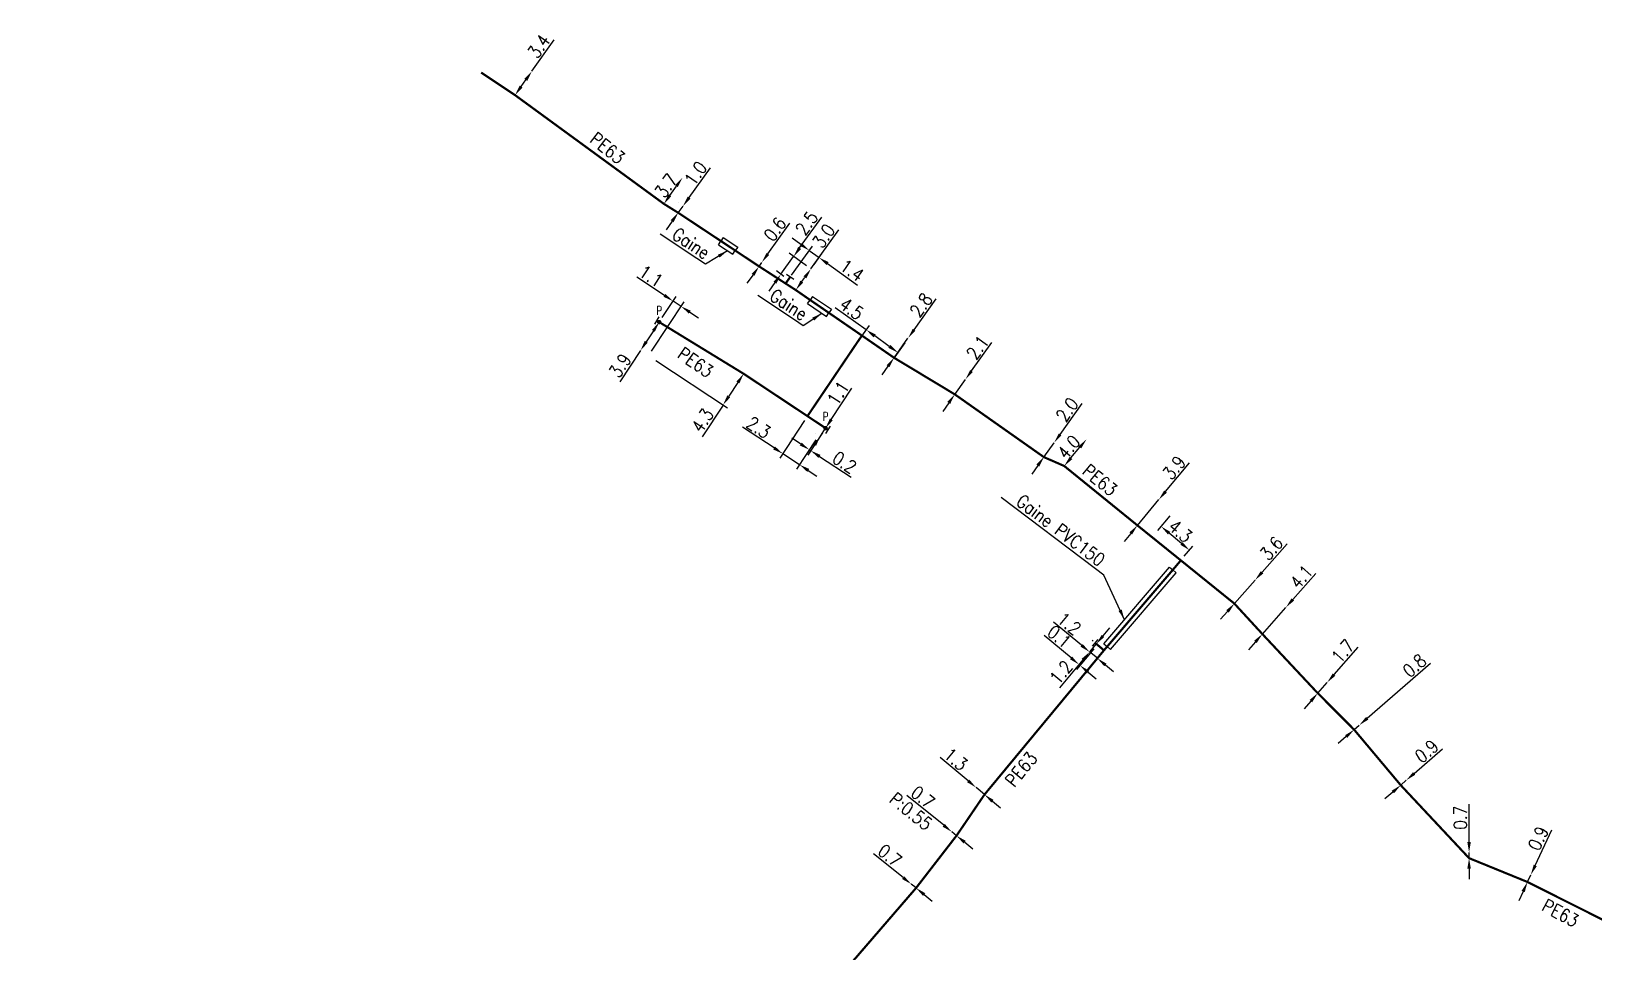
# Model space of a CAD drawing. Header units: millimetres. Extents: x 110000 to 110971, y 128118 to 129006.
# Drawn here: x 110134.2 to 110313.9, y 128898.9 to 129004.7 of the extents above; entities that cross this region are included whole.
import ezdxf
from ezdxf.enums import TextEntityAlignment as Align

# ---------------------------------------------------------------- set-up
doc = ezdxf.new("R2010")
doc.units = ezdxf.units.MM
doc.linetypes.add('L_100_PE', pattern=[14, 10, -1.5, 1, -1.5])
doc.layers.get('0').update_dxf_attribs({"linetype": 'CONTINUOUS'})
for name, color, linetype in [('L_140', 3, 'CONTINUOUS'), ('L_300', 7, 'CONTINUOUS'), ('L_340', 7, 'CONTINUOUS'), ('L_400', 7, 'CONTINUOUS')]:
    doc.layers.add(name, color=color, linetype=linetype)
doc.styles.add('G_ROMANS', font='ROMANS.SHX', dxfattribs={"width": 0.75})
doc.styles.get("Standard").update_dxf_attribs({"font": 'romans.shx', "width": 0.85})
doc.dimstyles.get("Standard").update_dxf_attribs({"dimtxt": 1.5, "dimasz": 1.2, "dimexe": 0.625, "dimexo": 0.625, "dimgap": 0.25, "dimtad": 1, "dimdec": 1, "dimzin": 0, "dimdsep": 46, "dimtxsty": 'Standard', "dimcen": -0.5, "dimadec": 0, "dimazin": 0, "dimtfac": 1, "dimtdec": 1, "dimtmove": 0, "dimatfit": 3, "dimfxl": 1, "dimtolj": 1, "dimtzin": 0, "dimarcsym": 0})

# ---------------------------------------------------------------- blocks, each defined once
blk = doc.blocks.new('*D45')
at = {"layer": 'L_140', "color": 0, "linetype": 'Continuous', "lineweight": -2, "transparency": 16777216}
for p, q in [((110191.75, 129000.14), (110194.31, 129003.76)), ((110190.51, 128998.38), (110191.06, 128999.16))]:
    blk.add_line(p, q, dxfattribs=at)
at = {"layer": 'L_140', "color": 0, "linetype": 'Continuous', "transparency": 16777216}
for points in [[(110190.9, 128999.27), (110191.23, 128999.04), (110191.75, 129000.14)], [(110190.35, 128998.5), (110190.68, 128998.27), (110189.82, 128997.4)]]:
    blk.add_solid(points, dxfattribs=at)
at = {"layer": 'L_140', "color": 0, "linetype": 'Continuous', "transparency": 16777216, "insert": (110192.56, 129003.02), "char_height": 1.5, "attachment_point": 5, "rotation": 54.796}
blk.add_mtext('\\A1;3.4', dxfattribs=at)
blk = doc.blocks.new('*D46')
at = {"layer": 'L_140', "color": 0, "linetype": 'Continuous', "lineweight": -2, "transparency": 16777216}
blk.add_line((110207.63, 128985.88), (110208.38, 128986.94), dxfattribs=at)
at = {"layer": 'L_140', "color": 0, "linetype": 'Continuous', "transparency": 16777216}
for points in [[(110208.21, 128987.06), (110208.54, 128986.83), (110209.07, 128987.92)], [(110207.46, 128986), (110207.79, 128985.77), (110206.94, 128984.9)]]:
    blk.add_solid(points, dxfattribs=at)
at = {"layer": 'L_140', "color": 0, "linetype": 'Continuous', "transparency": 16777216, "insert": (110207.19, 128986.99), "char_height": 1.5, "attachment_point": 5, "rotation": 54.7955}
blk.add_mtext('\\A1;3.7', dxfattribs=at)
blk = doc.blocks.new('*D47')
at = {"layer": 'L_140', "color": 0, "linetype": 'Continuous', "lineweight": -2, "transparency": 16777216}
for p, q in [((110209.84, 128985.62), (110212.28, 128989.03)), ((110208.63, 128985.01), (110208.63, 128985.01)), ((110207.88, 128982.9), (110207.19, 128981.93)), ((110208.08, 128984.24), (110208.08, 128984.24)), ((110208.58, 128983.88), (110209.14, 128984.65))]:
    blk.add_line(p, q, dxfattribs=at)
at = {"layer": 'L_140', "color": 0, "linetype": 'Continuous', "transparency": 16777216}
for points in [[(110209.68, 128985.74), (110210, 128985.51), (110209.14, 128984.65)], [(110207.72, 128983.02), (110208.05, 128982.79), (110208.58, 128983.88)]]:
    blk.add_solid(points, dxfattribs=at)
at = {"layer": 'L_140', "color": 0, "linetype": 'Continuous', "transparency": 16777216, "insert": (110210.6, 128988.4), "char_height": 1.5, "attachment_point": 5, "rotation": 54.3376}
blk.add_mtext('\\A1;1.0', dxfattribs=at)
blk = doc.blocks.new('*D48')
at = {"layer": 'L_140', "color": 0, "linetype": 'Continuous', "lineweight": -2, "transparency": 16777216}
for p, q in [((110218.9, 128979.14), (110221.44, 128982.7)), ((110217.88, 128977.72), (110218.2, 128978.17)), ((110217.19, 128976.74), (110216.49, 128975.77))]:
    blk.add_line(p, q, dxfattribs=at)
at = {"layer": 'L_140', "color": 0, "linetype": 'Continuous', "transparency": 16777216}
for points in [[(110217.02, 128976.86), (110217.35, 128976.63), (110217.88, 128977.72)], [(110218.74, 128979.26), (110219.06, 128979.03), (110218.2, 128978.17)]]:
    blk.add_solid(points, dxfattribs=at)
at = {"layer": 'L_140', "color": 0, "linetype": 'Continuous', "transparency": 16777216, "insert": (110219.71, 128981.99), "char_height": 1.5, "attachment_point": 5, "rotation": 54.4269}
blk.add_mtext('\\A1;0.6', dxfattribs=at)
blk = doc.blocks.new('*D49')
at = {"layer": 'L_140', "color": 0, "linetype": 'Continuous', "lineweight": -2, "transparency": 16777216}
for p, q in [((110223.85, 128977.43), (110227.06, 128981.91)), ((110222.81, 128975.96), (110223.16, 128976.45))]:
    blk.add_line(p, q, dxfattribs=at)
at = {"layer": 'L_140', "color": 0, "linetype": 'Continuous', "transparency": 16777216}
for points in [[(110222.64, 128976.08), (110222.97, 128975.85), (110222.11, 128974.99)], [(110222.99, 128976.57), (110223.32, 128976.34), (110223.85, 128977.43)]]:
    blk.add_solid(points, dxfattribs=at)
at = {"layer": 'L_140', "color": 0, "linetype": 'Continuous', "transparency": 16777216, "insert": (110225.32, 128981.2), "char_height": 1.5, "attachment_point": 5, "rotation": 54.4282}
blk.add_mtext('\\A1;3.0', dxfattribs=at)
blk = doc.blocks.new('*D50')
at = {"layer": 'L_340', "color": 0, "linetype": 'Continuous', "lineweight": -2, "transparency": 16777216}
for p, q in [((110221.62, 128976.72), (110224.01, 128980.05)), ((110222.67, 128980.24), (110221.7, 128980.94)), ((110223.65, 128979.55), (110224.79, 128978.73)), ((110224.22, 128977.94), (110225.15, 128979.24)), ((110225.76, 128978.03), (110229.22, 128975.56))]:
    blk.add_line(p, q, dxfattribs=at)
at = {"layer": 'L_340', "color": 0, "linetype": 'Continuous', "transparency": 16777216}
for points in [[(110222.79, 128980.41), (110222.56, 128980.08), (110223.65, 128979.55)], [(110225.88, 128978.2), (110225.65, 128977.87), (110224.79, 128978.73)]]:
    blk.add_solid(points, dxfattribs=at)
at = {"layer": 'L_340', "color": 0, "linetype": 'Continuous', "transparency": 16777216, "insert": (110228.56, 128977.26), "char_height": 1.5, "attachment_point": 5, "rotation": 324.4282}
blk.add_mtext('\\A1;1.4', dxfattribs=at)
blk = doc.blocks.new('*D51')
at = {"layer": 'L_340', "color": 0, "linetype": 'Continuous', "lineweight": -2, "transparency": 16777216}
for p, q in [((110222.55, 128979.83), (110225.1, 128983.39)), ((110220.4, 128976.82), (110221.86, 128978.86)), ((110223.35, 128977.79), (110221.35, 128979.22)), ((110219.7, 128975.85), (110219.01, 128974.87)), ((110220.75, 128976.57), (110219.89, 128977.19))]:
    blk.add_line(p, q, dxfattribs=at)
at = {"layer": 'L_340', "color": 0, "linetype": 'Continuous', "transparency": 16777216}
for points in [[(110222.39, 128979.95), (110222.72, 128979.72), (110221.86, 128978.86)], [(110219.54, 128975.96), (110219.87, 128975.73), (110220.4, 128976.82)]]:
    blk.add_solid(points, dxfattribs=at)
at = {"layer": 'L_340', "color": 0, "linetype": 'Continuous', "transparency": 16777216, "insert": (110223.36, 128982.68), "char_height": 1.5, "attachment_point": 5, "rotation": 54.4282}
blk.add_mtext('\\A1;2.5', dxfattribs=at)
blk = doc.blocks.new('L_340_07')
at = {"color": 0, "linetype": 'Continuous', "const_width": 0.25, "flags": 128}
blk.add_lwpolyline([(0, 0), (0.35, 0)], dxfattribs=at)
at = {"color": 0, "linetype": 'Continuous', "flags": 128}
blk.add_lwpolyline([(0.35, -0.5), (0.35, 0.5)], dxfattribs=at)
at = {"color": 0, "linetype": 'Continuous', "width": 0.75, "flags": 3}
for tag, p in [('DEF_LEG', (0.72, -3.47)), ('DEF_COUP', (0.72, -5.97)), ('DEF_TYPE', (0.72, -8.47))]:
    blk.add_attdef(tag, text='', height=1.2, dxfattribs=at).set_placement(p, align=Align.MIDDLE)
blk = doc.blocks.new('*D52')
at = {"layer": 'L_140', "color": 0, "linetype": 'Continuous', "lineweight": -2, "transparency": 16777216}
for p, q in [((110235.71, 128970.43), (110238.25, 128973.98)), ((110233.41, 128967.21), (110235.01, 128969.45)), ((110232.71, 128966.24), (110232.01, 128965.26))]:
    blk.add_line(p, q, dxfattribs=at)
at = {"layer": 'L_140', "color": 0, "linetype": 'Continuous', "transparency": 16777216}
for points in [[(110235.55, 128970.54), (110235.87, 128970.31), (110235.01, 128969.45)], [(110232.55, 128966.35), (110232.87, 128966.12), (110233.41, 128967.21)]]:
    blk.add_solid(points, dxfattribs=at)
at = {"layer": 'L_140', "color": 0, "linetype": 'Continuous', "transparency": 16777216, "insert": (110236.52, 128973.27), "char_height": 1.5, "attachment_point": 5, "rotation": 54.412}
blk.add_mtext('\\A1;2.8', dxfattribs=at)
blk = doc.blocks.new('*D53')
at = {"layer": 'L_140', "color": 0, "linetype": 'Continuous', "lineweight": -2, "transparency": 16777216}
for p, q in [((110242.32, 128965.69), (110244.65, 128968.95)), ((110240.4, 128963), (110241.62, 128964.71)), ((110239.7, 128962.03), (110239, 128961.05))]:
    blk.add_line(p, q, dxfattribs=at)
at = {"layer": 'L_140', "color": 0, "linetype": 'Continuous', "transparency": 16777216}
for points in [[(110242.15, 128965.8), (110242.48, 128965.57), (110241.62, 128964.71)], [(110239.54, 128962.14), (110239.86, 128961.91), (110240.4, 128963)]]:
    blk.add_solid(points, dxfattribs=at)
at = {"layer": 'L_140', "color": 0, "linetype": 'Continuous', "transparency": 16777216, "insert": (110243.02, 128968.39), "char_height": 1.5, "attachment_point": 5, "rotation": 54.412}
blk.add_mtext('\\A1;2.1', dxfattribs=at)
blk = doc.blocks.new('*D54')
at = {"layer": 'L_140', "color": 0, "linetype": 'Continuous', "lineweight": -2, "transparency": 16777216}
for p, q in [((110252.51, 128958.4), (110255.06, 128961.95)), ((110250.64, 128955.79), (110251.81, 128957.42)), ((110249.95, 128954.82), (110249.25, 128953.84))]:
    blk.add_line(p, q, dxfattribs=at)
at = {"layer": 'L_140', "color": 0, "linetype": 'Continuous', "transparency": 16777216}
for points in [[(110252.35, 128958.51), (110252.67, 128958.28), (110251.81, 128957.42)], [(110249.78, 128954.94), (110250.11, 128954.7), (110250.64, 128955.79)]]:
    blk.add_solid(points, dxfattribs=at)
at = {"layer": 'L_140', "color": 0, "linetype": 'Continuous', "transparency": 16777216, "insert": (110253.32, 128961.24), "char_height": 1.5, "attachment_point": 5, "rotation": 54.3639}
blk.add_mtext('\\A1;2.0', dxfattribs=at)
blk = doc.blocks.new('*D483')
at = {"layer": 'L_140', "color": 0, "linetype": 'Continuous', "lineweight": -2, "transparency": 16777216}
for p, q in [((110241.93, 128918.57), (110238.72, 128921.26)), ((110243.81, 128917), (110242.85, 128917.8)), ((110244.73, 128916.23), (110245.65, 128915.46))]:
    blk.add_line(p, q, dxfattribs=at)
at = {"layer": 'L_140', "color": 0, "linetype": 'Continuous', "transparency": 16777216}
for points in [[(110242.06, 128918.72), (110241.81, 128918.42), (110242.85, 128917.8)], [(110244.86, 128916.38), (110244.6, 128916.08), (110243.81, 128917)]]:
    blk.add_solid(points, dxfattribs=at)
at = {"layer": 'L_140', "color": 0, "linetype": 'Continuous', "transparency": 16777216, "insert": (110240.51, 128921.07), "char_height": 1.5, "attachment_point": 5, "rotation": 320.0804}
blk.add_mtext('\\A1;1.3', dxfattribs=at)
blk = doc.blocks.new('*D484')
at = {"layer": 'L_140', "color": 0, "linetype": 'Continuous', "lineweight": -2, "transparency": 16777216}
for p, q in [((110254.98, 128934.16), (110251.75, 128936.83)), ((110256.79, 128932.66), (110255.9, 128933.39)), ((110257.71, 128931.9), (110258.64, 128931.13))]:
    blk.add_line(p, q, dxfattribs=at)
at = {"layer": 'L_140', "color": 0, "linetype": 'Continuous', "transparency": 16777216}
for points in [[(110255.1, 128934.31), (110254.85, 128934), (110255.9, 128933.39)], [(110257.84, 128932.05), (110257.59, 128931.74), (110256.79, 128932.66)]]:
    blk.add_solid(points, dxfattribs=at)
at = {"layer": 'L_140', "color": 0, "linetype": 'Continuous', "transparency": 16777216, "insert": (110253.54, 128936.65), "char_height": 1.5, "attachment_point": 5, "rotation": 320.4408}
blk.add_mtext('\\A1;1.2', dxfattribs=at)
blk = doc.blocks.new('*D485')
at = {"layer": 'L_340', "color": 0, "linetype": 'Continuous', "lineweight": -2, "transparency": 16777216}
for p, q in [((110257.44, 128935.24), (110258.21, 128936.16)), ((110256.31, 128934.62), (110256.19, 128934.72)), ((110256.67, 128934.31), (110255.9, 128933.39)), ((110255.13, 128932.47), (110252.44, 128929.26))]:
    blk.add_line(p, q, dxfattribs=at)
at = {"layer": 'L_340', "color": 0, "linetype": 'Continuous', "transparency": 16777216}
for points in [[(110257.29, 128935.36), (110257.59, 128935.11), (110256.67, 128934.31)], [(110254.98, 128932.6), (110255.28, 128932.35), (110255.9, 128933.39)]]:
    blk.add_solid(points, dxfattribs=at)
at = {"layer": 'L_340', "color": 0, "linetype": 'Continuous', "transparency": 16777216, "insert": (110252.63, 128931.05), "char_height": 1.5, "attachment_point": 5, "rotation": 50.0808}
blk.add_mtext('\\A1;1.2', dxfattribs=at)
blk = doc.blocks.new('*D486')
at = {"layer": 'L_140', "color": 0, "linetype": 'Continuous', "lineweight": -2, "transparency": 16777216}
for p, q in [((110265.13, 128949.03), (110263.72, 128947.34)), ((110266.46, 128945.86), (110265.04, 128947.05)), ((110266.79, 128944.4), (110267.78, 128945.57))]:
    blk.add_line(p, q, dxfattribs=at)
at = {"layer": 'L_140', "color": 0, "linetype": 'Continuous', "transparency": 16777216}
for points in [[(110265.17, 128947.2), (110264.91, 128946.9), (110264.12, 128947.82)], [(110266.59, 128946.02), (110266.33, 128945.71), (110267.38, 128945.1)]]:
    blk.add_solid(points, dxfattribs=at)
at = {"layer": 'L_140', "color": 0, "linetype": 'Continuous', "transparency": 16777216, "insert": (110266.33, 128947.27), "char_height": 1.5, "attachment_point": 5, "rotation": 320.1062}
blk.add_mtext('\\A1;4.3', dxfattribs=at)
blk = doc.blocks.new('*D5')
at = {"layer": 'L_140', "color": 0, "linetype": 'Continuous', "lineweight": -2}
for p, q in [((110264.63, 128951.83), (110267.38, 128955.14)), ((110261.4, 128947.94), (110263.86, 128950.9)), ((110260.63, 128947.02), (110259.86, 128946.1))]:
    blk.add_line(p, q, dxfattribs=at)
at = {"layer": 'L_140', "color": 0, "linetype": 'Continuous'}
for points in [[(110264.47, 128951.95), (110264.78, 128951.7), (110263.86, 128950.9)], [(110260.48, 128947.15), (110260.78, 128946.89), (110261.4, 128947.94)]]:
    blk.add_solid(points, dxfattribs=at)
at = {"layer": 'L_140', "color": 0, "linetype": 'Continuous', "insert": (110265.62, 128954.58), "char_height": 1.5, "attachment_point": 5, "rotation": 50.2546}
blk.add_mtext('\\A1;3.9', dxfattribs=at)
blk = doc.blocks.new('*D6')
at = {"layer": 'L_140', "color": 0, "linetype": 'Continuous', "lineweight": -2, "transparency": 16777216}
blk.add_line((110253.75, 128955.69), (110254.78, 128956.92), dxfattribs=at)
at = {"layer": 'L_140', "color": 0, "linetype": 'Continuous', "transparency": 16777216}
for points in [[(110254.62, 128957.04), (110254.93, 128956.79), (110255.55, 128957.84)], [(110253.6, 128955.82), (110253.91, 128955.56), (110252.98, 128954.77)]]:
    blk.add_solid(points, dxfattribs=at)
at = {"layer": 'L_140', "color": 0, "linetype": 'Continuous', "transparency": 16777216, "insert": (110253.5, 128956.94), "char_height": 1.5, "attachment_point": 5, "rotation": 50.145}
blk.add_mtext('\\A1;4.0', dxfattribs=at)
blk = doc.blocks.new('*D7')
at = {"layer": 'L_140', "color": 0, "linetype": 'Continuous', "lineweight": -2}
for p, q in [((110275.73, 128942.55), (110278.62, 128945.83)), ((110272.55, 128938.95), (110274.93, 128941.65)), ((110271.76, 128938.06), (110270.96, 128937.16))]:
    blk.add_line(p, q, dxfattribs=at)
at = {"layer": 'L_140', "color": 0, "linetype": 'Continuous'}
for points in [[(110275.58, 128942.68), (110275.88, 128942.42), (110274.93, 128941.65)], [(110271.61, 128938.19), (110271.91, 128937.92), (110272.55, 128938.95)]]:
    blk.add_solid(points, dxfattribs=at)
at = {"layer": 'L_140', "color": 0, "linetype": 'Continuous', "insert": (110276.82, 128945.3), "char_height": 1.5, "attachment_point": 5, "rotation": 48.5375}
blk.add_mtext('\\A1;3.6', dxfattribs=at)
blk = doc.blocks.new('*D8')
at = {"layer": 'L_140', "color": 0, "linetype": 'Continuous', "lineweight": -2}
for p, q in [((110279.27, 128939.42), (110281.93, 128942.42)), ((110275.77, 128935.45), (110278.48, 128938.52)), ((110274.97, 128934.55), (110274.18, 128933.65))]:
    blk.add_line(p, q, dxfattribs=at)
at = {"layer": 'L_140', "color": 0, "linetype": 'Continuous'}
for points in [[(110279.12, 128939.55), (110279.42, 128939.29), (110278.48, 128938.52)], [(110274.82, 128934.68), (110275.12, 128934.42), (110275.77, 128935.45)]]:
    blk.add_solid(points, dxfattribs=at)
at = {"layer": 'L_140', "color": 0, "linetype": 'Continuous', "insert": (110280.25, 128942.03), "char_height": 1.5, "attachment_point": 5, "rotation": 48.5379}
blk.add_mtext('\\A1;4.1', dxfattribs=at)
blk = doc.blocks.new('*D9')
at = {"layer": 'L_140', "color": 0, "linetype": 'Continuous', "lineweight": -2, "transparency": 16777216}
for p, q in [((110284.02, 128930.79), (110286.77, 128933.94)), ((110282.14, 128928.65), (110283.23, 128929.89)), ((110281.35, 128927.74), (110280.56, 128926.84))]:
    blk.add_line(p, q, dxfattribs=at)
at = {"layer": 'L_140', "color": 0, "linetype": 'Continuous', "transparency": 16777216}
for points in [[(110283.86, 128930.92), (110284.17, 128930.66), (110283.23, 128929.89)], [(110281.2, 128927.88), (110281.5, 128927.61), (110282.14, 128928.65)]]:
    blk.add_solid(points, dxfattribs=at)
at = {"layer": 'L_140', "color": 0, "linetype": 'Continuous', "transparency": 16777216, "insert": (110285.04, 128933.48), "char_height": 1.5, "attachment_point": 5, "rotation": 48.807}
blk.add_mtext('\\A1;1.7', dxfattribs=at)
blk = doc.blocks.new('*D10')
at = {"layer": 'L_140', "color": 0, "linetype": 'Continuous', "lineweight": -2, "transparency": 16777216}
for p, q in [((110239.12, 128913.47), (110234.86, 128916.89)), ((110240.59, 128912.27), (110240.05, 128912.71)), ((110241.53, 128911.52), (110242.46, 128910.77))]:
    blk.add_line(p, q, dxfattribs=at)
at = {"layer": 'L_140', "color": 0, "linetype": 'Continuous', "transparency": 16777216}
for points in [[(110239.24, 128913.62), (110238.99, 128913.31), (110240.05, 128912.71)], [(110241.65, 128911.68), (110241.4, 128911.37), (110240.59, 128912.27)]]:
    blk.add_solid(points, dxfattribs=at)
at = {"layer": 'L_140', "color": 0, "linetype": 'Continuous', "transparency": 16777216, "insert": (110236.72, 128916.68), "char_height": 1.5, "attachment_point": 5, "rotation": 321.1421}
blk.add_mtext('\\A1;0.7', dxfattribs=at)
blk = doc.blocks.new('*D11')
at = {"layer": 'L_140', "color": 0, "linetype": 'Continuous', "lineweight": -2, "transparency": 16777216}
for p, q in [((110234.46, 128907.45), (110231.05, 128910.19)), ((110235.94, 128906.26), (110235.39, 128906.7)), ((110236.87, 128905.5), (110237.8, 128904.75))]:
    blk.add_line(p, q, dxfattribs=at)
at = {"layer": 'L_140', "color": 0, "linetype": 'Continuous', "transparency": 16777216}
for points in [[(110234.58, 128907.6), (110234.33, 128907.29), (110235.39, 128906.7)], [(110237, 128905.66), (110236.74, 128905.35), (110235.94, 128906.26)]]:
    blk.add_solid(points, dxfattribs=at)
at = {"layer": 'L_140', "color": 0, "linetype": 'Continuous', "transparency": 16777216, "insert": (110232.92, 128909.98), "char_height": 1.5, "attachment_point": 5, "rotation": 321.1198}
blk.add_mtext('\\A1;0.7', dxfattribs=at)
blk = doc.blocks.new('*D166')
at = {"layer": 'L_340', "color": 0, "linetype": 'Continuous', "lineweight": -2, "transparency": 16777216}
for p, q in [((110253.76, 128932.71), (110250.69, 128935.28)), ((110255.5, 128932.92), (110254.28, 128931.46)), ((110256.39, 128933.74), (110254.4, 128931.37)), ((110254.8, 128931.84), (110254.68, 128931.94)), ((110255.72, 128931.07), (110256.64, 128930.3))]:
    blk.add_line(p, q, dxfattribs=at)
at = {"layer": 'L_340', "color": 0, "linetype": 'Continuous', "transparency": 16777216}
for points in [[(110253.89, 128932.86), (110253.64, 128932.56), (110254.68, 128931.94)], [(110255.85, 128931.23), (110255.59, 128930.92), (110254.8, 128931.84)]]:
    blk.add_solid(points, dxfattribs=at)
at = {"layer": 'L_340', "color": 0, "linetype": 'Continuous', "transparency": 16777216, "insert": (110252.41, 128935.15), "char_height": 1.5, "attachment_point": 5, "rotation": 320.0808}
blk.add_mtext('\\A1;0.1', dxfattribs=at)
blk = doc.blocks.new('*D267')
at = {"layer": 'L_140', "color": 0, "linetype": 'Continuous', "lineweight": -2, "transparency": 16777216}
for p, q in [((110307.15, 128908.85), (110309.05, 128912.96)), ((110306.26, 128906.95), (110306.64, 128907.76)), ((110305.76, 128905.86), (110305.25, 128904.77))]:
    blk.add_line(p, q, dxfattribs=at)
at = {"layer": 'L_140', "color": 0, "linetype": 'Continuous', "transparency": 16777216}
for points in [[(110306.97, 128908.93), (110307.33, 128908.77), (110306.64, 128907.76)], [(110305.58, 128905.94), (110305.94, 128905.77), (110306.26, 128906.95)]]:
    blk.add_solid(points, dxfattribs=at)
at = {"layer": 'L_140', "color": 0, "linetype": 'Continuous', "transparency": 16777216, "insert": (110307.49, 128911.97), "char_height": 1.5, "attachment_point": 5, "rotation": 65.0963}
blk.add_mtext('\\A1;0.9', dxfattribs=at)
blk = doc.blocks.new('*D268')
at = {"layer": 'L_140', "color": 0, "linetype": 'Continuous', "lineweight": -2, "transparency": 16777216}
for p, q in [((110299.54, 128911.54), (110299.54, 128915.91)), ((110299.54, 128909.69), (110299.54, 128910.34)), ((110299.54, 128908.49), (110299.54, 128907.29))]:
    blk.add_line(p, q, dxfattribs=at)
at = {"layer": 'L_140', "color": 0, "linetype": 'Continuous', "transparency": 16777216}
for points in [[(110299.34, 128911.54), (110299.74, 128911.54), (110299.54, 128910.34)], [(110299.34, 128908.49), (110299.74, 128908.49), (110299.54, 128909.69)]]:
    blk.add_solid(points, dxfattribs=at)
at = {"layer": 'L_140', "color": 0, "linetype": 'Continuous', "transparency": 16777216, "insert": (110298.54, 128914.33), "char_height": 1.5, "attachment_point": 5, "rotation": 90}
blk.add_mtext('\\A1;0.7', dxfattribs=at)
blk = doc.blocks.new('*D269')
at = {"layer": 'L_140', "color": 0, "linetype": 'Continuous', "lineweight": -2, "transparency": 16777216}
for p, q in [((110293.23, 128919.43), (110296.48, 128922.26)), ((110291.68, 128918.08), (110292.32, 128918.64)), ((110290.77, 128917.29), (110289.87, 128916.51))]:
    blk.add_line(p, q, dxfattribs=at)
at = {"layer": 'L_140', "color": 0, "linetype": 'Continuous', "transparency": 16777216}
for points in [[(110293.1, 128919.58), (110293.36, 128919.28), (110292.32, 128918.64)], [(110290.64, 128917.44), (110290.91, 128917.14), (110291.68, 128918.08)]]:
    blk.add_solid(points, dxfattribs=at)
at = {"layer": 'L_140', "color": 0, "linetype": 'Continuous', "transparency": 16777216, "insert": (110294.65, 128921.99), "char_height": 1.5, "attachment_point": 5, "rotation": 41.0155}
blk.add_mtext('\\A1;0.9', dxfattribs=at)
blk = doc.blocks.new('*D270')
at = {"layer": 'L_140', "color": 0, "linetype": 'Continuous', "lineweight": -2, "transparency": 16777216}
for p, q in [((110287.82, 128925.77), (110295.11, 128932.11)), ((110285.41, 128923.67), (110284.5, 128922.88)), ((110286.32, 128924.46), (110286.92, 128924.98))]:
    blk.add_line(p, q, dxfattribs=at)
at = {"layer": 'L_140', "color": 0, "linetype": 'Continuous', "transparency": 16777216}
for points in [[(110287.69, 128925.92), (110287.96, 128925.62), (110286.92, 128924.98)], [(110285.28, 128923.82), (110285.54, 128923.52), (110286.32, 128924.46)]]:
    blk.add_solid(points, dxfattribs=at)
at = {"layer": 'L_140', "color": 0, "linetype": 'Continuous', "transparency": 16777216, "insert": (110293.26, 128931.82), "char_height": 1.5, "attachment_point": 5, "rotation": 41.0155}
blk.add_mtext('\\A1;0.8', dxfattribs=at)
blk = doc.blocks.new('*D286')
at = {"layer": 'L_140', "color": 0, "linetype": 'Continuous', "lineweight": -2, "transparency": 16777216}
for p, q in [((110230.21, 128970.42), (110226.65, 128972.96)), ((110229.4, 128969.29), (110230.57, 128970.92)), ((110232.86, 128968.51), (110231.18, 128969.72)), ((110234.65, 128968.94), (110233.48, 128967.31))]:
    blk.add_line(p, q, dxfattribs=at)
at = {"layer": 'L_140', "color": 0, "linetype": 'Continuous', "transparency": 16777216}
for points in [[(110231.3, 128969.88), (110231.06, 128969.55), (110230.21, 128970.42)], [(110232.98, 128968.68), (110232.75, 128968.35), (110233.84, 128967.82)]]:
    blk.add_solid(points, dxfattribs=at)
at = {"layer": 'L_140', "color": 0, "linetype": 'Continuous', "transparency": 16777216, "insert": (110228.52, 128972.85), "char_height": 1.5, "attachment_point": 5, "rotation": 324.4279}
blk.add_mtext('\\A1;4.5', dxfattribs=at)
blk = doc.blocks.new('*D287')
at = {"layer": 'L_300', "color": 0, "linetype": 'Continuous', "lineweight": -2, "transparency": 16777216}
for p, q in [((110207, 128974.38), (110203.81, 128976.49)), ((110206.74, 128971.83), (110208.34, 128974.24)), ((110205.51, 128967.97), (110209.26, 128973.64)), ((110208.91, 128973.12), (110208, 128973.72)), ((110209.92, 128972.45), (110210.92, 128971.79))]:
    blk.add_line(p, q, dxfattribs=at)
at = {"layer": 'L_300', "color": 0, "linetype": 'Continuous', "transparency": 16777216}
for points in [[(110207.11, 128974.55), (110206.89, 128974.22), (110208, 128973.72)], [(110210.03, 128972.62), (110209.81, 128972.29), (110208.91, 128973.12)]]:
    blk.add_solid(points, dxfattribs=at)
at = {"layer": 'L_300', "color": 0, "linetype": 'Continuous', "transparency": 16777216, "insert": (110205.45, 128976.6), "char_height": 1.5, "attachment_point": 5, "rotation": 326.5303}
blk.add_mtext('\\A1;1.1', dxfattribs=at)
blk = doc.blocks.new('*D288')
at = {"layer": 'L_300', "color": 0, "linetype": 'Continuous', "lineweight": -2, "transparency": 16777216}
for p, q in [((110205.74, 128970.31), (110204.91, 128969.05)), ((110204.25, 128968.05), (110201.87, 128964.46))]:
    blk.add_line(p, q, dxfattribs=at)
at = {"layer": 'L_300', "color": 0, "linetype": 'Continuous', "transparency": 16777216}
for points in [[(110205.57, 128970.42), (110205.9, 128970.2), (110206.4, 128971.31)], [(110204.74, 128969.16), (110205.08, 128968.94), (110204.25, 128968.05)]]:
    blk.add_solid(points, dxfattribs=at)
at = {"layer": 'L_300', "color": 0, "linetype": 'Continuous', "transparency": 16777216, "insert": (110201.9, 128966.31), "char_height": 1.5, "attachment_point": 5, "rotation": 56.5303}
blk.add_mtext('\\A1;3.9', dxfattribs=at)
blk = doc.blocks.new('*D289')
at = {"layer": 'L_140', "color": 0, "linetype": 'Continuous', "lineweight": -2, "transparency": 16777216}
for p, q in [((110206, 128966.89), (110214.26, 128961.44)), ((110215.45, 128964.37), (110214.4, 128962.78)), ((110213.74, 128961.78), (110211.33, 128958.13))]:
    blk.add_line(p, q, dxfattribs=at)
at = {"layer": 'L_140', "color": 0, "linetype": 'Continuous', "transparency": 16777216}
for points in [[(110215.28, 128964.48), (110215.61, 128964.26), (110216.11, 128965.37)], [(110214.23, 128962.89), (110214.57, 128962.67), (110213.74, 128961.78)]]:
    blk.add_solid(points, dxfattribs=at)
at = {"layer": 'L_140', "color": 0, "linetype": 'Continuous', "transparency": 16777216, "insert": (110211.37, 128960.01), "char_height": 1.5, "attachment_point": 5, "rotation": 56.5303}
blk.add_mtext('\\A1;4.3', dxfattribs=at)
blk = doc.blocks.new('*D290')
at = {"layer": 'L_300', "color": 0, "linetype": 'Continuous', "lineweight": -2, "transparency": 16777216}
for p, q in [((110222.66, 128957.3), (110221.66, 128957.95)), ((110224.42, 128957.79), (110223.32, 128956.12)), ((110225.19, 128958.6), (110223.49, 128956.01)), ((110223.67, 128956.64), (110223.83, 128956.53)), ((110224.84, 128955.87), (110228.49, 128953.47))]:
    blk.add_line(p, q, dxfattribs=at)
at = {"layer": 'L_300', "color": 0, "linetype": 'Continuous', "transparency": 16777216}
for points in [[(110222.77, 128957.46), (110222.55, 128957.13), (110223.67, 128956.64)], [(110224.95, 128956.04), (110224.73, 128955.7), (110223.83, 128956.53)]]:
    blk.add_solid(points, dxfattribs=at)
at = {"layer": 'L_300', "color": 0, "linetype": 'Continuous', "transparency": 16777216, "insert": (110227.71, 128955.18), "char_height": 1.5, "attachment_point": 5, "rotation": 326.7186}
blk.add_mtext('\\A1;0.2', dxfattribs=at)
blk = doc.blocks.new('*D291')
at = {"layer": 'L_300', "color": 0, "linetype": 'Continuous', "lineweight": -2, "transparency": 16777216}
for p, q in [((110226.19, 128960.12), (110228.54, 128963.7)), ((110224.41, 128958.54), (110224.41, 128958.54)), ((110224.93, 128958.2), (110225.53, 128959.12)), ((110225.01, 128959.46), (110225.01, 128959.46)), ((110224.27, 128957.19), (110223.61, 128956.19))]:
    blk.add_line(p, q, dxfattribs=at)
at = {"layer": 'L_300', "color": 0, "linetype": 'Continuous', "transparency": 16777216}
for points in [[(110226.03, 128960.23), (110226.36, 128960.01), (110225.53, 128959.12)], [(110224.1, 128957.3), (110224.44, 128957.09), (110224.93, 128958.2)]]:
    blk.add_solid(points, dxfattribs=at)
at = {"layer": 'L_300', "color": 0, "linetype": 'Continuous', "transparency": 16777216, "insert": (110226.99, 128963.15), "char_height": 1.5, "attachment_point": 5, "rotation": 56.7186}
blk.add_mtext('\\A1;1.1', dxfattribs=at)
blk = doc.blocks.new('*D292')
at = {"layer": 'L_140', "color": 0, "linetype": 'Continuous', "lineweight": -2, "transparency": 16777216}
for p, q in [((110223.11, 128959.98), (110220.27, 128955.66)), ((110219.61, 128956.84), (110215.96, 128959.24)), ((110224.42, 128957.79), (110222.2, 128954.4)), ((110222.54, 128954.92), (110220.62, 128956.18)), ((110223.54, 128954.26), (110224.54, 128953.6))]:
    blk.add_line(p, q, dxfattribs=at)
at = {"layer": 'L_140', "color": 0, "linetype": 'Continuous', "transparency": 16777216}
for points in [[(110219.72, 128957.01), (110219.5, 128956.67), (110220.62, 128956.18)], [(110223.65, 128954.43), (110223.43, 128954.09), (110222.54, 128954.92)]]:
    blk.add_solid(points, dxfattribs=at)
at = {"layer": 'L_140', "color": 0, "linetype": 'Continuous', "transparency": 16777216, "insert": (110217.83, 128959.2), "char_height": 1.5, "attachment_point": 5, "rotation": 326.7186}
blk.add_mtext('\\A1;2.3', dxfattribs=at)
blk = doc.blocks.new('L_300_12')
at = {"color": 0, "linetype": 'Continuous', "const_width": 0.248, "flags": 128}
blk.add_lwpolyline([(-0.13, 0, 1), (0.13, 0, 1)], format="xyb", close=True, dxfattribs=at)
at = {"linetype": 'Continuous', "style": 'G_ROMANS', "width": 0.75}
blk.add_attdef('P', text='', height=1, dxfattribs=at).set_placement((0, 1.33), align=Align.MIDDLE_CENTER)
at = {"color": 0, "linetype": 'Continuous', "width": 0.75, "flags": 3}
for tag, p in [('DEF_LEG', (0, -5)), ('DEF_COUP', (0, -7.5)), ('DEF_TYPE', (0, -10))]:
    blk.add_attdef(tag, text='', height=1.2, dxfattribs=at).set_placement(p, align=Align.MIDDLE)

msp = doc.modelspace()

# ---------------------------------------------------------------- linework, layer by layer
at = {"layer": 'L_140', "linetype": 'L_100_PE', "flags": 128}
msp.add_lwpolyline([(110185.92, 129000, 0.25, 0.25, 0), (110189.82, 128997.4, 0.25, 0.25, 0), (110206.94, 128984.9, 0.25, 0.25, 0), (110208.58, 128983.88, 0.25, 0.25, 0), (110213.49, 128980.63, 0.25, 0.25, 0), (110215.15, 128979.53, 0.25, 0.25, 0), (110217.88, 128977.72, 0.25, 0.25, 0), (110220.93, 128975.75, 0.25, 0.25, 0), (110222.11, 128974.99, 0.25, 0.25, 0), (110223.76, 128973.85, 0.25, 0.25, 0), (110225.92, 128972.37, 0.25, 0.25, 0), (110229.73, 128969.75, 0.25, 0.25, 0), (110233.41, 128967.21, 0.25, 0.25, 0), (110240.4, 128963, 0.25, 0.25, 0), (110250.64, 128955.79, 0.25, 0.25, 0), (110252.98, 128954.77, 0.25, 0.25, 0), (110261.4, 128947.94, 0.25, 0.25, 0), (110266.39, 128943.92, 0.25, 0.25, 0), (110272.55, 128938.95, 0.25, 0.25, 0), (110275.77, 128935.45, 0.25, 0.25, 0), (110282.14, 128928.65, 0.25, 0.25, 0), (110286.32, 128924.46, 0.25, 0.25, 0), (110286.32, 128924.46, 0.25, 0.25, 0), (110291.68, 128918.08, 0.25, 0.25, 0), (110299.54, 128909.69, 0.25, 0.25, 0), (110306.26, 128906.95, 0.25, 0.25, 0), (110322.08, 128899.01, 0.25, 0.25, 0), (110337.2, 128891.88, 0.25, 0.25, 0), (110349.58, 128886.08, 0.25, 0.25, 0), (110360.38, 128881.11, 0.25, 0.25, 0), (110380.08, 128872.08, 0.25, 0.25, 0), (110394.46, 128865.61, 0.25, 0.25, 0), (110402.37, 128862.25, 0.25, 0.25, 0), (110419.69, 128855.18, 0.25, 0.25, 0), (110443.79, 128847.81, 0.25, 0.25, 0), (110444.9, 128847.43, 0, 0, 0)], format="xyseb", dxfattribs=at)
at = {"layer": 'L_140', "linetype": 'L_100_PE', "const_width": 0.25, "flags": 128}
for points in [[(110221.26, 128976.21), (110220.93, 128975.75)], [(110225.53, 128959.12), (110216.11, 128965.37), (110206.4, 128971.31)], [(110223.45, 128960.5), (110229.04, 128968.78), (110229.71, 128969.76)], [(110134.3, 128753.44), (110143.84, 128769.88), (110146.32, 128774.33), (110151.75, 128784.06), (110160.45, 128800.04), (110169.53, 128816.65), (110173.59, 128824.09), (110176.47, 128826.38), (110185.57, 128842.2), (110185.6, 128845.8), (110186.98, 128847.9), (110191.99, 128854.97), (110199.5, 128864.89), (110205.62, 128872.18), (110211.64, 128879.36), (110216.32, 128883.24), (110221.97, 128890.08), (110235.94, 128906.26), (110240.59, 128912.27), (110243.81, 128917), (110256.79, 128932.66), (110257.55, 128933.58), (110257.55, 128933.58), (110257.92, 128934.01), (110265.46, 128942.82), (110266.39, 128943.92)], [(110257.55, 128933.58), (110256.79, 128934.22)]]:
    msp.add_lwpolyline(points, dxfattribs=at)
at = {"layer": 'L_400', "color": 7, "linetype": 'CONTINUOUS', "ltscale": 0.5}
for p, q in [((110213.22, 128980.21), (110213.49, 128980.63)), ((110213.22, 128980.21), (110214.88, 128979.11)), ((110213.77, 128981.04), (110213.49, 128980.63)), ((110213.77, 128981.04), (110215.43, 128979.94)), ((110214.88, 128979.11), (110215.15, 128979.53)), ((110215.43, 128979.94), (110215.15, 128979.53)), ((110224.04, 128974.27), (110223.76, 128973.85)), ((110224.04, 128974.27), (110226.2, 128972.78)), ((110223.47, 128973.44), (110223.76, 128973.85)), ((110223.47, 128973.44), (110225.63, 128971.96)), ((110225.63, 128971.96), (110225.92, 128972.37)), ((110226.2, 128972.78), (110225.92, 128972.37))]:
    msp.add_line(p, q, dxfattribs=at)
at = {"layer": 'L_400', "color": 7, "linetype": 'CONTINUOUS'}
for p, q in [((110257.54, 128934.33), (110265.08, 128943.15)), ((110258.3, 128933.68), (110265.84, 128942.5)), ((110265.08, 128943.15), (110265.46, 128942.82)), ((110265.84, 128942.5), (110265.46, 128942.82)), ((110257.54, 128934.33), (110257.92, 128934.01)), ((110258.3, 128933.68), (110257.92, 128934.01))]:
    msp.add_line(p, q, dxfattribs=at)

# ---------------------------------------------------------------- block references
at = {"layer": 'L_300'}
for p in [(110206.4, 128971.31), (110225.53, 128959.12)]:
    msp.add_blockref('L_300_12', p, dxfattribs=at).add_auto_attribs({'P': 'P'})
at = {"layer": 'L_340'}
for p, rotation in [((110221.26, 128976.21), 54.42821678701571), ((110206.4, 128971.31), 148.5442597857713), ((110225.53, 128959.12), 326.45242370045), ((110256.79, 128934.22), 140.0808119569538)]:
    msp.add_blockref('L_340_07', p, dxfattribs=dict(at, rotation=rotation))

# ---------------------------------------------------------------- texts
at = {"layer": 'L_140', "linetype": 'Continuous', "width": 0.85}
for rotation, p in [(321.0222, (110200.44, 128991.31)), (321.0222, (110257.08, 128953.16)), (331.8233, (110310.05, 128903.38))]:
    msp.add_text('PE63', height=1.5, rotation=rotation, dxfattribs=at).set_placement(p, align=Align.MIDDLE)
for s, rotation, p in [('PE63', 325.3368, (110208.35, 128967.31)), ('PE63', 50.3626, (110247.22, 128917.74)), ('P:0.55', 321.1421, (110232.73, 128916.21))]:
    msp.add_text(s, height=1.5, rotation=rotation, dxfattribs=at).set_placement(p)
at = {"layer": 'L_400', "linetype": 'Continuous', "ltscale": 0.5, "char_height": 1.5, "attachment_point": 9, "rotation": 326.4606}
for insert in [(110211.59, 128978.46), (110222.81, 128971.41)]:
    msp.add_mtext('\\A1;Gaine', dxfattribs=dict(at, insert=insert))
at = {"layer": 'L_400', "linetype": 'Continuous', "insert": (110256.94, 128943.13), "char_height": 1.5, "attachment_point": 9, "rotation": 322.8798}
msp.add_mtext('\\A1;Gaine PVC150', dxfattribs=at)

# ---------------------------------------------------------------- dimensions: what is measured, and where the dimension line sits
at = {"layer": 'L_140', "linetype": 'Continuous'}
for base, p1, p2, angle, picture, middle in [((110191.7536, 129000.1377), (110189.8224, 128997.4004), (110191.7536, 129000.1377), 234.796, '*D45', (110193.377, 129002.4387)), ((110209.1383, 128984.6494), (110208.5846, 128983.8775), (110209.1385, 128984.6493), 234.3376, '*D47', (110211.4089, 128987.8137)), ((110209.07, 128987.92), (110206.94, 128984.9), (110209.07, 128987.92), 234.7955, '*D46', (110208, 128986.41)), ((110218.2, 128978.17), (110217.88, 128977.72), (110218.2, 128978.17), 234.4269, '*D48', (110220.52, 128981.41)), ((110223.85, 128977.43), (110222.11, 128974.99), (110223.85, 128977.43), 234.4282, '*D49', (110226.13, 128980.62)), ((110230.21, 128970.42), (110235.01, 128969.45), (110229.04, 128968.78), 144.4279, '*D286', (110227.94, 128972.04)), ((110235.01, 128969.45), (110233.41, 128967.21), (110235.01, 128969.45), 234.412, '*D52', (110237.33, 128972.69)), ((110241.62, 128964.71), (110240.4, 128963), (110241.62, 128964.71), 234.412, '*D53', (110243.83, 128967.8)), ((110216.11, 128965.37), (110205.48, 128967.24), (110216.11, 128965.37), 56.5303, '*D289', (110212.2, 128959.46)), ((110251.81, 128957.42), (110250.64, 128955.79), (110251.81, 128957.42), 234.3639, '*D54', (110254.13, 128960.66)), ((110222.54, 128954.92), (110223.45, 128960.5), (110224.76, 128958.31), 326.7186, '*D292', (110217.28, 128958.37))]:
    dim = msp.add_linear_dim(base=base, p1=p1, p2=p2, angle=angle, dimstyle='Standard', dxfattribs=at)
    dim.commit()
    dim.dimension.update_dxf_attribs({"geometry": picture, "text_midpoint": middle, "dimtype": 160})
for base, p1, p2, angle, override, picture, middle, dimtype in [((110255.55, 128957.84), (110252.98, 128954.77), (110255.55, 128957.84), 230.145, {"dimatfit": 0}, '*D6', (110254.27, 128956.3), 160), ((110263.8592, 128950.9033), (110261.3975, 128947.9431), (110263.8592, 128950.9033), 230.2546, {"dimatfit": 0}, '*D5', (110266.3881, 128953.9445), 160), ((110264.12, 128947.82), (110266.39, 128943.92), (110265.53, 128949.51), 320.1062, {"dimatfit": 0}, '*D486', (110265.69, 128946.51), 160), ((110274.93, 128941.65), (110272.55, 128938.95), (110274.93, 128941.65), 228.5375, {"dimatfit": 0}, '*D7', (110277.57, 128944.64), 160), ((110278.48, 128938.52), (110275.77, 128935.45), (110278.48, 128938.52), 228.5379, {"dimatfit": 0}, '*D8', (110281, 128941.37), 160), ((110255.9, 128933.39), (110256.79, 128932.66), (110255.9, 128933.39), 320.4408, {"dimatfit": 0}, '*D484', (110252.9, 128935.87), 160), ((110283.23, 128929.89), (110282.14, 128928.65), (110283.23, 128929.89), 228.807, {"dimatfit": 0}, '*D9', (110285.79, 128932.82), 160), ((110286.92, 128924.98), (110286.32, 128924.46), (110286.92, 128924.98), 41.0155, {"dimdec": 1}, '*D270', (110293.91, 128931.07), 161), ((110292.3214, 128918.6392), (110291.68, 128918.0814), (110292.3214, 128918.6392), 41.0155, {"dimdec": 1}, '*D269', (110295.3058, 128921.235), 161), ((110242.85, 128917.8), (110243.81, 128917), (110242.85, 128917.8), 320.0804, {"dimatfit": 0}, '*D483', (110239.87, 128920.3), 160), ((110240.05, 128912.71), (110240.59, 128912.27), (110240.05, 128912.71), 321.1421, {"dimatfit": 0}, '*D10', (110236.09, 128915.9), 160), ((110299.5384, 128910.3416), (110299.5384, 128909.6916), (110299.5384, 128910.3416), 90, {"dimdec": 1}, '*D268', (110299.5384, 128914.32731429), 161), ((110306.64, 128907.76), (110306.26, 128906.95), (110306.64, 128907.76), 65.0963, {"dimdec": 1}, '*D267', (110308.4, 128911.55), 161), ((110235.39, 128906.7), (110235.94, 128906.26), (110235.39, 128906.7), 321.1198, {"dimatfit": 0}, '*D11', (110232.29, 128909.2), 160)]:
    dim = msp.add_linear_dim(base=base, p1=p1, p2=p2, angle=angle, dimstyle='Standard', override=override, dxfattribs=at)
    dim.commit()
    dim.dimension.update_dxf_attribs({"geometry": picture, "text_midpoint": middle, "dimtype": dimtype})
at = {"layer": 'L_300', "linetype": 'Continuous'}
for base, p1, p2, angle, picture, middle in [((110208, 128973.72), (110205.17, 128967.45), (110206.4, 128971.31), 146.5303, '*D287', (110204.9, 128975.77)), ((110206.4, 128971.31), (110204.25, 128968.05), (110206.4, 128971.31), 56.5303, '*D288', (110202.73, 128965.76)), ((110225.53, 128959.12), (110224.93, 128958.2), (110225.53, 128959.12), 56.7186, '*D291', (110227.82, 128962.61)), ((110223.83, 128956.53), (110224.76, 128958.31), (110225.53, 128959.12), 326.7186, '*D290', (110227.17, 128954.34))]:
    dim = msp.add_linear_dim(base=base, p1=p1, p2=p2, angle=angle, dimstyle='Standard', dxfattribs=at)
    dim.commit()
    dim.dimension.update_dxf_attribs({"geometry": picture, "text_midpoint": middle, "dimtype": 160})
at = {"layer": 'L_340', "linetype": 'Continuous'}
for base, p1, p2, angle, picture, middle in [((110221.86, 128978.86), (110221.26, 128976.21), (110223.85, 128977.43), 234.4282, '*D51', (110224.18, 128982.1)), ((110224.79, 128978.73), (110221.26, 128976.21), (110223.85, 128977.43), 144.4282, '*D50', (110227.98, 128976.45)), ((110254.8, 128931.84), (110255.9, 128933.39), (110256.79, 128934.22), 320.0808, '*D166', (110251.77, 128934.38))]:
    dim = msp.add_linear_dim(base=base, p1=p1, p2=p2, angle=angle, dimstyle='Standard', dxfattribs=at)
    dim.commit()
    dim.dimension.update_dxf_attribs({"geometry": picture, "text_midpoint": middle, "dimtype": 160})
dim = msp.add_linear_dim(base=(110255.9, 128933.39), p1=(110256.79, 128934.22), p2=(110255.9, 128933.39), angle=50.0808, dimstyle='Standard', override={"dimatfit": 0}, dxfattribs=at)
dim.commit()
dim.dimension.update_dxf_attribs({"geometry": '*D485', "text_midpoint": (110253.4, 128930.41), "dimtype": 160})

# ---------------------------------------------------------------- leaders
at = {"layer": 'L_400', "linetype": 'Continuous', "ltscale": 0.5, "annotation_type": 0, "has_hookline": 1, "hookline_direction": 1, "text_width": 4.8, "horizontal_direction": (0.833506, -0.55251, 0)}
for points in [[(110214.26, 128979.52), (110211.73, 128977.96), (110210.73, 128978.62)], [(110225.11, 128972.31), (110222.95, 128970.9), (110221.95, 128971.57)]]:
    msp.add_leader(points, dimstyle='Standard', override={"dimgap": 0.25, "dimtad": 1}, dxfattribs=at)
at = {"layer": 'L_400', "linetype": 'Continuous', "annotation_type": 0, "has_hookline": 1, "hookline_direction": 1, "text_width": 13.36, "horizontal_direction": (0.797371, -0.603489, 0)}
msp.add_leader([(110259.91, 128937.1), (110257.54, 128942.22), (110256.58, 128942.94)], dimstyle='Standard', dxfattribs=at)

doc.saveas('drawing.dxf')
